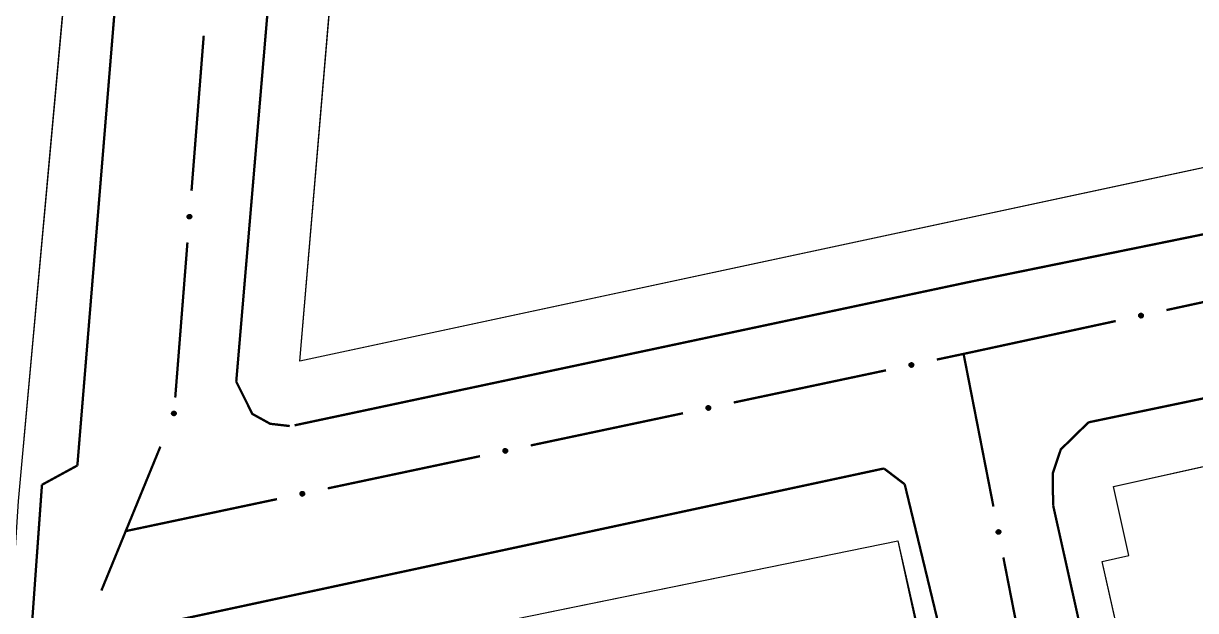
# Model space of a CAD drawing. Extents: x 199219 to 200475, y 4837288 to 4839440.
# Drawn here: x 199409.9 to 199500.3, y 4839054 to 4839099.3 of the extents above; entities that cross this region are included whole.
import ezdxf

# ---------------------------------------------------------------- set-up
doc = ezdxf.new("R2010")
doc.units = 0
doc.header["$LTSCALE"] = 3
doc.header["$MEASUREMENT"] = 0
for name, color, linetype in [('CD_MALHA_LOTES', 40, 'CONTINUOUS'), ('RU-QUADRAS', 210, 'CONTINUOUS'), ('SV-EIXO-RUA-PAV', 20, 'CONTINUOUS'), ('SV-RUA-PAVIM-S-GUIA-C-GUIA', 7, 'CONTINUOUS')]:
    doc.layers.add(name, color=color, linetype=linetype)

msp = doc.modelspace()

# ---------------------------------------------------------------- linework, layer by layer
at = {"layer": 'CD_MALHA_LOTES'}
for p, q in [((199418.93, 4839165.69), (199409.53, 4839062.42)), ((199431.24, 4839073.21), (199436.97, 4839140.56)), ((199518.74, 4839091.97), (199431.24, 4839073.21)), ((199493.98, 4839063.54), (199529.29, 4839071.45)), ((199495.17, 4839058.23), (199493.98, 4839063.54)), ((199449.79, 4839053.72), (199477.36, 4839059.36)), ((199477.36, 4839059.36), (199480.13, 4839047.3)), ((199493.12, 4839057.76), (199495.17, 4839058.23)), ((199506.96, 4838996.03), (199493.12, 4839057.76))]:
    msp.add_line(p, q, dxfattribs=at)
at = {"layer": 'RU-QUADRAS', "color": 6, "linetype": 'Continuous'}
msp.add_lwpolyline([(199418.93, 4839165.69), (199409.53, 4839062.42), (199404.52, 4838984.64), (199321.53, 4838988.11), (199321.88, 4839002.1), (199310.49, 4839002.79), (199311.49, 4839022.23), (199352.05, 4839018.55), (199355.27, 4839047.87), (199350.25, 4839048.4), (199351.32, 4839057.92), (199353.6, 4839057.72), (199354.91, 4839069.83), (199365.52, 4839068.65), (199365.94, 4839081.59), (199375.28, 4839080.57), (199376.33, 4839092.38), (199359.8, 4839093.92), (199363.35, 4839127.9)], dxfattribs=at)
for points in [[(199431.24, 4839073.21), (199436.97, 4839140.56), (199509.91, 4839136.57), (199518.74, 4839091.97)], [(199493.12, 4839057.76), (199495.17, 4839058.23), (199493.98, 4839063.54), (199529.29, 4839071.45), (199533.14, 4839070.86), (199534.68, 4839069.73), (199549.38, 4839006.03), (199546.74, 4839002.6), (199506.96, 4838996.03)], [(199412.5, 4838985.27), (199417.06, 4839047.03), (199477.36, 4839059.36), (199491.36, 4838994.49), (199490.23, 4838993.47)]]:
    msp.add_lwpolyline(points, close=True, dxfattribs=at)
at = {"layer": 'SV-EIXO-RUA-PAV', "const_width": 0.18}
for points in [[(199422.900663, 4839086.365669), (199423.841417, 4839098.328736)], [(199421.646325, 4839070.414912), (199422.587079, 4839082.37798)], [(199498.068501, 4839077.161905), (199509.797377, 4839079.698333)], [(199482.43, 4839073.78), (199494.158876, 4839076.316429)], [(199480.362873, 4839073.342478), (199482.319525, 4839073.756618)], [(199482.319525, 4839073.756618), (199482.43, 4839073.78)], [(199482.43, 4839073.78), (199484.730004, 4839062.00248)], [(199464.709655, 4839070.029358), (199476.449568, 4839072.514198)], [(199449.056436, 4839066.716239), (199460.79635, 4839069.201078)], [(199415.95221, 4839055.520463), (199420.499775, 4839066.625401)], [(199433.403218, 4839063.403119), (199445.143132, 4839065.887959)], [(199417.75, 4839060.09), (199429.489914, 4839062.57484)], [(199485.496671, 4839058.07664), (199487.796675, 4839046.299119)]]:
    msp.add_lwpolyline(points, dxfattribs=at)
at = {"layer": 'SV-EIXO-RUA-PAV'}
for points in [[(199422.622865, 4839084.237216), (199422.590576, 4839084.27395), (199422.570336, 4839084.312124), (199422.562619, 4839084.348822), (199422.564256, 4839084.383029), (199422.569872, 4839084.417836), (199422.583277, 4839084.451679), (199422.606474, 4839084.485946), (199422.643097, 4839084.518596), (199422.683565, 4839084.536759), (199422.719139, 4839084.546249), (199422.754906, 4839084.546596), (199422.788628, 4839084.540574), (199422.823322, 4839084.525488), (199422.857818, 4839084.50164), (199422.889757, 4839084.46402), (199422.909343, 4839084.426459), (199422.915875, 4839084.390768), (199422.915996, 4839084.354807), (199422.909837, 4839084.319341), (199422.896487, 4839084.286196), (199422.872414, 4839084.251506), (199422.834865, 4839084.220474), (199422.797626, 4839084.200512), (199422.762035, 4839084.193481), (199422.726629, 4839084.194159), (199422.69165, 4839084.199367), (199422.657069, 4839084.211425), (199422.622865, 4839084.237216)], [(199495.949987, 4839076.81639), (199495.975894, 4839076.857874), (199496.006642, 4839076.888229), (199496.039575, 4839076.906165), (199496.07281, 4839076.914426), (199496.107763, 4839076.919049), (199496.14403, 4839076.915934), (199496.183518, 4839076.903561), (199496.225314, 4839076.877865), (199496.254339, 4839076.844322), (199496.273651, 4839076.812976), (199496.284261, 4839076.778817), (199496.288183, 4839076.744787), (199496.283702, 4839076.707221), (199496.270772, 4839076.667327), (199496.243916, 4839076.625925), (199496.213567, 4839076.596372), (199496.181257, 4839076.57986), (199496.146848, 4839076.569411), (199496.111108, 4839076.565119), (199496.075524, 4839076.568382), (199496.03538, 4839076.581472), (199495.994868, 4839076.60852), (199495.965047, 4839076.638454), (199495.948086, 4839076.670523), (199495.938561, 4839076.70463), (199495.933499, 4839076.739631), (199495.935112, 4839076.776219), (199495.949987, 4839076.81639)], [(199478.24286, 4839073.006281), (199478.268949, 4839073.047649), (199478.299831, 4839073.077869), (199478.332842, 4839073.09566), (199478.366113, 4839073.103776), (199478.401085, 4839073.108244), (199478.437339, 4839073.10497), (199478.476772, 4839073.092424), (199478.518454, 4839073.066544), (199478.547332, 4839073.032874), (199478.566506, 4839073.001443), (199478.576966, 4839072.967238), (199478.580738, 4839072.933191), (199478.576091, 4839072.895645), (199478.562986, 4839072.855808), (199478.535949, 4839072.814524), (199478.50547, 4839072.785106), (199478.473088, 4839072.768735), (199478.438634, 4839072.758438), (199478.402875, 4839072.754304), (199478.367306, 4839072.757722), (199478.32722, 4839072.770989), (199478.286827, 4839072.798215), (199478.257138, 4839072.828279), (199478.240317, 4839072.860423), (199478.230943, 4839072.894572), (199478.226034, 4839072.929594), (199478.227808, 4839072.966175), (199478.24286, 4839073.006281)], [(199462.589642, 4839069.693161), (199462.615731, 4839069.73453), (199462.646612, 4839069.76475), (199462.679624, 4839069.782541), (199462.712895, 4839069.790656), (199462.747867, 4839069.795125), (199462.784121, 4839069.791851), (199462.823554, 4839069.779304), (199462.865236, 4839069.753425), (199462.894114, 4839069.719755), (199462.913288, 4839069.688324), (199462.923747, 4839069.654118), (199462.927519, 4839069.620071), (199462.922873, 4839069.582525), (199462.909768, 4839069.542688), (199462.882731, 4839069.501405), (199462.852252, 4839069.471986), (199462.81987, 4839069.455616), (199462.785415, 4839069.445318), (199462.749657, 4839069.441184), (199462.714088, 4839069.444603), (199462.674002, 4839069.45787), (199462.633609, 4839069.485096), (199462.60392, 4839069.51516), (199462.587099, 4839069.547303), (199462.577725, 4839069.581452), (199462.572816, 4839069.616475), (199462.57459, 4839069.653055), (199462.589642, 4839069.693161)], [(199421.428994, 4839069.055392), (199421.396705, 4839069.092126), (199421.376465, 4839069.1303), (199421.368748, 4839069.166998), (199421.370385, 4839069.201205), (199421.376001, 4839069.236012), (199421.389406, 4839069.269855), (199421.412603, 4839069.304122), (199421.449226, 4839069.336772), (199421.489694, 4839069.354935), (199421.525268, 4839069.364425), (199421.561035, 4839069.364772), (199421.594757, 4839069.35875), (199421.629451, 4839069.343664), (199421.663947, 4839069.319816), (199421.695886, 4839069.282196), (199421.715472, 4839069.244635), (199421.722004, 4839069.208943), (199421.722125, 4839069.172983), (199421.715966, 4839069.137517), (199421.702616, 4839069.104371), (199421.678543, 4839069.069682), (199421.640994, 4839069.03865), (199421.603755, 4839069.018688), (199421.568164, 4839069.011657), (199421.532758, 4839069.012334), (199421.497779, 4839069.017543), (199421.463198, 4839069.029601), (199421.428994, 4839069.055392)], [(199446.936423, 4839066.380042), (199446.962513, 4839066.421411), (199446.993394, 4839066.45163), (199447.026406, 4839066.469422), (199447.059676, 4839066.477537), (199447.094649, 4839066.482005), (199447.130903, 4839066.478731), (199447.170335, 4839066.466185), (199447.212018, 4839066.440305), (199447.240896, 4839066.406635), (199447.26007, 4839066.375204), (199447.270529, 4839066.340999), (199447.274301, 4839066.306952), (199447.269655, 4839066.269406), (199447.25655, 4839066.229569), (199447.229513, 4839066.188286), (199447.199034, 4839066.158867), (199447.166652, 4839066.142497), (199447.132197, 4839066.132199), (199447.096438, 4839066.128065), (199447.060869, 4839066.131484), (199447.020783, 4839066.14475), (199446.98039, 4839066.171976), (199446.950702, 4839066.20204), (199446.933881, 4839066.234184), (199446.924507, 4839066.268333), (199446.919598, 4839066.303356), (199446.921372, 4839066.339936), (199446.936423, 4839066.380042)], [(199431.283205, 4839063.066922), (199431.309294, 4839063.108291), (199431.340176, 4839063.138511), (199431.373188, 4839063.156302), (199431.406458, 4839063.164417), (199431.441431, 4839063.168886), (199431.477685, 4839063.165612), (199431.517117, 4839063.153065), (199431.5588, 4839063.127186), (199431.587678, 4839063.093516), (199431.606851, 4839063.062085), (199431.617311, 4839063.027879), (199431.621083, 4839062.993832), (199431.616437, 4839062.956287), (199431.603332, 4839062.91645), (199431.576294, 4839062.875166), (199431.545816, 4839062.845747), (199431.513434, 4839062.829377), (199431.478979, 4839062.819079), (199431.44322, 4839062.814945), (199431.407651, 4839062.818364), (199431.367565, 4839062.831631), (199431.327172, 4839062.858857), (199431.297483, 4839062.888921), (199431.280663, 4839062.921064), (199431.271288, 4839062.955213), (199431.26638, 4839062.990236), (199431.268154, 4839063.026816), (199431.283205, 4839063.066922)], [(199485.193838, 4839060.201675), (199485.234792, 4839060.174939), (199485.264523, 4839060.143586), (199485.281793, 4839060.110299), (199485.289384, 4839060.076905), (199485.293303, 4839060.041866), (199485.289459, 4839060.005669), (199485.276294, 4839059.966438), (199485.249763, 4839059.925168), (199485.215643, 4839059.896822), (199485.183914, 4839059.878145), (199485.149549, 4839059.868224), (199485.115447, 4839059.864988), (199485.077979, 4839059.870224), (199485.038352, 4839059.883953), (199484.997499, 4839059.911636), (199484.968563, 4839059.942574), (199484.952704, 4839059.975209), (199484.942949, 4839060.009821), (199484.939377, 4839060.045641), (199484.943355, 4839060.081151), (199484.95725, 4839060.121024), (199484.985108, 4839060.160984), (199485.015635, 4839060.190197), (199485.048039, 4839060.20651), (199485.082331, 4839060.215346), (199485.117426, 4839060.219704), (199485.153974, 4839060.217355), (199485.193838, 4839060.201675)]]:
    msp.add_lwpolyline(points, close=True, dxfattribs=at)
for points in [[(199422.570336, 4839084.312124), (199422.569872, 4839084.417836)], [(199422.578944, 4839084.295662), (199422.576864, 4839084.425855)], [(199422.590576, 4839084.27395), (199422.583277, 4839084.451679)], [(199422.60609, 4839084.25794), (199422.594716, 4839084.461407)], [(199422.622865, 4839084.237216), (199422.606474, 4839084.485946)], [(199422.641826, 4839084.225018), (199422.626385, 4839084.49861)], [(199422.657069, 4839084.211425), (199422.643097, 4839084.518596)], [(199422.674871, 4839084.2101), (199422.662532, 4839084.523142)], [(199422.69165, 4839084.199367), (199422.683565, 4839084.536759)], [(199422.708344, 4839084.200624), (199422.699184, 4839084.536685)], [(199422.726629, 4839084.194159), (199422.719139, 4839084.546249)], [(199422.744966, 4839084.196376), (199422.739489, 4839084.544465)], [(199422.762035, 4839084.193481), (199422.754906, 4839084.546596)], [(199422.780869, 4839084.200396), (199422.77203, 4839084.540537)], [(199422.797626, 4839084.200512), (199422.788628, 4839084.540574)], [(199422.817414, 4839084.212578), (199422.80665, 4839084.528234)], [(199422.834865, 4839084.220474), (199422.823322, 4839084.525488)], [(199422.852415, 4839084.239938), (199422.840841, 4839084.510489)], [(199422.872414, 4839084.251506), (199422.857818, 4839084.50164)], [(199422.88251, 4839084.274527), (199422.873643, 4839084.47506)], [(199422.896487, 4839084.286196), (199422.889757, 4839084.46402)], [(199422.902869, 4839084.307145), (199422.899535, 4839084.438805)], [(199422.909837, 4839084.319341), (199422.909343, 4839084.426459)], [(199495.933499, 4839076.739631), (199496.254339, 4839076.844322)], [(199495.935112, 4839076.776219), (199496.225314, 4839076.877865)], [(199495.938561, 4839076.70463), (199496.273651, 4839076.812976)], [(199495.938958, 4839076.758786), (199496.235253, 4839076.860555)], [(199495.9395, 4839076.724002), (199496.258756, 4839076.82934)], [(199495.943751, 4839076.794725), (199496.201369, 4839076.888129)], [(199495.945954, 4839076.687704), (199496.27779, 4839076.792971)], [(199495.948086, 4839076.670523), (199496.284261, 4839076.778817)], [(199495.949987, 4839076.81639), (199496.183518, 4839076.903561)], [(199495.960121, 4839076.65447), (199496.283378, 4839076.760674)], [(199495.965017, 4839076.838413), (199496.156635, 4839076.907773)], [(199495.965047, 4839076.638454), (199496.288183, 4839076.744787)], [(199495.975894, 4839076.857874), (199496.14403, 4839076.915934)], [(199495.982291, 4839076.622967), (199496.281541, 4839076.723979)], [(199495.993347, 4839076.875253), (199496.117452, 4839076.914656)], [(199495.994868, 4839076.60852), (199496.283702, 4839076.707221)], [(199496.006642, 4839076.888229), (199496.107763, 4839076.919049)], [(199496.018554, 4839076.597303), (199496.274369, 4839076.68613)], [(199496.03538, 4839076.581472), (199496.270772, 4839076.667327)], [(199496.060332, 4839076.578417), (199496.24986, 4839076.644532)], [(199496.075524, 4839076.568382), (199496.243916, 4839076.625925)], [(199496.097424, 4839076.568289), (199496.222574, 4839076.609314)], [(199496.111108, 4839076.565119), (199496.213567, 4839076.596372)], [(199478.226034, 4839072.929594), (199478.547332, 4839073.032874)], [(199478.227808, 4839072.966175), (199478.518454, 4839073.066544)], [(199478.230943, 4839072.894572), (199478.566506, 4839073.001443)], [(199478.231578, 4839072.948726), (199478.528317, 4839073.049191)], [(199478.231967, 4839072.913939), (199478.551683, 4839073.017873)], [(199478.236529, 4839072.984642), (199478.494555, 4839073.076914)], [(199478.238261, 4839072.877613), (199478.570557, 4839072.98142)], [(199478.240317, 4839072.860423), (199478.576966, 4839072.967238)], [(199478.24286, 4839073.006281), (199478.476772, 4839073.092424)], [(199478.252282, 4839072.844317), (199478.576003, 4839072.949099)], [(199478.257138, 4839072.828279), (199478.580738, 4839072.933191)], [(199478.257986, 4839073.028237), (199478.449908, 4839073.096754)], [(199478.268949, 4839073.047649), (199478.437339, 4839073.10497)], [(199478.274313, 4839072.812717), (199478.574005, 4839072.912412)], [(199478.286479, 4839073.064952), (199478.410756, 4839073.103809)], [(199478.286827, 4839072.798215), (199478.576091, 4839072.895645)], [(199478.299831, 4839073.077869), (199478.401085, 4839073.108244)], [(199478.310463, 4839072.786894), (199478.566667, 4839072.874595)], [(199478.32722, 4839072.770989), (199478.562986, 4839072.855808)], [(199478.352158, 4839072.767824), (199478.541974, 4839072.833105)], [(199478.367306, 4839072.757722), (199478.535949, 4839072.814524)], [(199478.389205, 4839072.757533), (199478.514534, 4839072.798008)], [(199478.402875, 4839072.754304), (199478.50547, 4839072.785106)], [(199462.57459, 4839069.653055), (199462.865236, 4839069.753425)], [(199462.57836, 4839069.635606), (199462.875099, 4839069.736072)], [(199462.583311, 4839069.671523), (199462.841336, 4839069.763794)], [(199462.589642, 4839069.693161), (199462.823554, 4839069.779304)], [(199462.604768, 4839069.715118), (199462.796689, 4839069.783634)], [(199462.615731, 4839069.73453), (199462.784121, 4839069.791851)], [(199462.633261, 4839069.751833), (199462.757538, 4839069.79069)], [(199462.646612, 4839069.76475), (199462.747867, 4839069.795125)], [(199421.376465, 4839069.1303), (199421.376001, 4839069.236012)], [(199421.385073, 4839069.113838), (199421.382993, 4839069.244031)], [(199421.396705, 4839069.092126), (199421.389406, 4839069.269855)], [(199421.412219, 4839069.076116), (199421.400845, 4839069.279583)], [(199421.428994, 4839069.055392), (199421.412603, 4839069.304122)], [(199421.447955, 4839069.043193), (199421.432514, 4839069.316786)], [(199421.463198, 4839069.029601), (199421.449226, 4839069.336772)], [(199421.481, 4839069.028276), (199421.468661, 4839069.341318)], [(199421.497779, 4839069.017543), (199421.489694, 4839069.354935)], [(199421.514473, 4839069.0188), (199421.505313, 4839069.354861)], [(199421.532758, 4839069.012334), (199421.525268, 4839069.364425)], [(199421.551095, 4839069.014552), (199421.545618, 4839069.362641)], [(199421.568164, 4839069.011657), (199421.561035, 4839069.364772)], [(199421.586998, 4839069.018572), (199421.578159, 4839069.358713)], [(199421.603755, 4839069.018688), (199421.594757, 4839069.35875)], [(199421.623543, 4839069.030754), (199421.612779, 4839069.34641)], [(199421.640994, 4839069.03865), (199421.629451, 4839069.343664)], [(199421.658544, 4839069.058114), (199421.64697, 4839069.328665)], [(199421.678543, 4839069.069682), (199421.663947, 4839069.319816)], [(199421.688639, 4839069.092703), (199421.679771, 4839069.293236)], [(199421.702616, 4839069.104371), (199421.695886, 4839069.282196)], [(199421.708998, 4839069.125321), (199421.705664, 4839069.256981)], [(199421.715966, 4839069.137517), (199421.715472, 4839069.244635)], [(199462.572816, 4839069.616475), (199462.894114, 4839069.719755)], [(199462.577725, 4839069.581452), (199462.913288, 4839069.688324)], [(199462.578749, 4839069.60082), (199462.898465, 4839069.704754)], [(199462.585043, 4839069.564494), (199462.917338, 4839069.6683)], [(199462.587099, 4839069.547303), (199462.923747, 4839069.654118)], [(199462.599064, 4839069.531198), (199462.922785, 4839069.635979)], [(199462.60392, 4839069.51516), (199462.927519, 4839069.620071)], [(199462.621095, 4839069.499597), (199462.920786, 4839069.599293)], [(199462.633609, 4839069.485096), (199462.922873, 4839069.582525)], [(199462.657245, 4839069.473775), (199462.913448, 4839069.561476)], [(199462.674002, 4839069.45787), (199462.909768, 4839069.542688)], [(199462.698939, 4839069.454704), (199462.888756, 4839069.519986)], [(199462.714088, 4839069.444603), (199462.882731, 4839069.501405)], [(199462.735986, 4839069.444414), (199462.861316, 4839069.484888)], [(199462.749657, 4839069.441184), (199462.852252, 4839069.471986)], [(199446.919598, 4839066.303356), (199447.240896, 4839066.406635)], [(199446.921372, 4839066.339936), (199447.212018, 4839066.440305)], [(199446.924507, 4839066.268333), (199447.26007, 4839066.375204)], [(199446.925142, 4839066.322487), (199447.221881, 4839066.422952)], [(199446.925531, 4839066.2877), (199447.245247, 4839066.391634)], [(199446.930092, 4839066.358403), (199447.188118, 4839066.450675)], [(199446.931825, 4839066.251374), (199447.26412, 4839066.355181)], [(199446.933881, 4839066.234184), (199447.270529, 4839066.340999)], [(199446.936423, 4839066.380042), (199447.170335, 4839066.466185)], [(199446.945846, 4839066.218078), (199447.269567, 4839066.32286)], [(199446.950702, 4839066.20204), (199447.274301, 4839066.306952)], [(199446.95155, 4839066.401998), (199447.143471, 4839066.470515)], [(199446.962513, 4839066.421411), (199447.130903, 4839066.478731)], [(199446.967877, 4839066.186478), (199447.267568, 4839066.286173)], [(199446.980042, 4839066.438713), (199447.104319, 4839066.47757)], [(199446.98039, 4839066.171976), (199447.269655, 4839066.269406)], [(199446.993394, 4839066.45163), (199447.094649, 4839066.482005)], [(199447.004027, 4839066.160655), (199447.26023, 4839066.248357)], [(199447.020783, 4839066.14475), (199447.25655, 4839066.229569)], [(199447.045721, 4839066.141585), (199447.235538, 4839066.206867)], [(199447.060869, 4839066.131484), (199447.229513, 4839066.188286)], [(199447.082768, 4839066.131295), (199447.208098, 4839066.171769)], [(199447.096438, 4839066.128065), (199447.199034, 4839066.158867)], [(199431.26638, 4839062.990236), (199431.587678, 4839063.093516)], [(199431.268154, 4839063.026816), (199431.5588, 4839063.127186)], [(199431.271288, 4839062.955213), (199431.606851, 4839063.062085)], [(199431.271924, 4839063.009367), (199431.568663, 4839063.109833)], [(199431.272313, 4839062.974581), (199431.592029, 4839063.078515)], [(199431.276874, 4839063.045284), (199431.5349, 4839063.137555)], [(199431.278607, 4839062.938255), (199431.610902, 4839063.042062)], [(199431.280663, 4839062.921064), (199431.617311, 4839063.027879)], [(199431.283205, 4839063.066922), (199431.517117, 4839063.153065)], [(199431.292628, 4839062.904959), (199431.616348, 4839063.00974)], [(199431.297483, 4839062.888921), (199431.621083, 4839062.993832)], [(199431.298332, 4839063.088879), (199431.490253, 4839063.157395)], [(199431.309294, 4839063.108291), (199431.477685, 4839063.165612)], [(199431.314658, 4839062.873358), (199431.61435, 4839062.973054)], [(199431.326824, 4839063.125594), (199431.451101, 4839063.164451)], [(199431.327172, 4839062.858857), (199431.616437, 4839062.956287)], [(199431.340176, 4839063.138511), (199431.441431, 4839063.168886)], [(199431.350808, 4839062.847536), (199431.607012, 4839062.935237)], [(199431.367565, 4839062.831631), (199431.603332, 4839062.91645)], [(199431.392503, 4839062.828466), (199431.58232, 4839062.893747)], [(199431.407651, 4839062.818364), (199431.576294, 4839062.875166)], [(199431.42955, 4839062.818175), (199431.554879, 4839062.85865)], [(199431.44322, 4839062.814945), (199431.545816, 4839062.845747)], [(199484.939377, 4839060.045641), (199484.968563, 4839059.942574)], [(199484.942822, 4839060.059258), (199484.981321, 4839059.933308)], [(199484.943355, 4839060.081151), (199484.997499, 4839059.911636)], [(199484.953693, 4839060.096139), (199485.015983, 4839059.90532)], [(199484.95725, 4839060.121024), (199485.038352, 4839059.883953)], [(199484.973416, 4839060.137529), (199485.05708, 4839059.879978)], [(199484.985108, 4839060.160984), (199485.077979, 4839059.870224)], [(199484.999804, 4839060.173268), (199485.094777, 4839059.872047)], [(199485.015635, 4839060.190197), (199485.115447, 4839059.864988)], [(199485.031747, 4839060.1948), (199485.131427, 4839059.869472)], [(199485.048039, 4839060.20651), (199485.149549, 4839059.868224)], [(199485.065259, 4839060.208296), (199485.16383, 4839059.874409)], [(199485.082331, 4839060.215346), (199485.183914, 4839059.878145)], [(199485.10168, 4839060.214018), (199485.200575, 4839059.892708)], [(199485.117426, 4839060.219704), (199485.215643, 4839059.896822)], [(199485.136468, 4839060.21386), (199485.232257, 4839059.915578)], [(199485.153974, 4839060.217355), (199485.249763, 4839059.925168)], [(199485.172302, 4839060.208345), (199485.260507, 4839059.948901)], [(199485.193838, 4839060.201675), (199485.276294, 4839059.966438)], [(199485.215554, 4839060.186205), (199485.281046, 4839059.993231)], [(199485.234792, 4839060.174939), (199485.289459, 4839060.005669)], [(199485.251817, 4839060.157139), (199485.288716, 4839060.032267)], [(199485.264523, 4839060.143586), (199485.293303, 4839060.041866)]]:
    msp.add_lwpolyline(points, dxfattribs=at)
at = {"layer": 'SV-RUA-PAVIM-S-GUIA-C-GUIA', "const_width": 0.18}
for points in [[(199421.52, 4839155.8), (199414.1, 4839065.17)], [(199432.19, 4839140.66), (199426.35, 4839071.64)], [(199482.86, 4839079.33), (199518.93, 4839086.68)], [(199430.85, 4839068.27), (199482.86, 4839079.33)], [(199533.152843, 4839077.067633), (199492.06, 4839068.5)], [(199426.35, 4839071.64), (199427.59, 4839069.15), (199428.967454, 4839068.388169), (199430.477241, 4839068.212932)], [(199492.06, 4839068.5), (199489.920332, 4839066.405922), (199489.309217, 4839064.57235), (199489.33, 4839062.11)], [(199414.1, 4839065.17), (199411.37, 4839063.68)], [(199476.29, 4839064.94), (199416.96, 4839052.2)], [(199477.89, 4839063.72), (199476.29, 4839064.94)], [(199411.37, 4839063.68), (199405.69, 4838984.22)], [(199480.79, 4839051.7), (199477.89, 4839063.72)], [(199489.33, 4839062.11), (199504.18, 4838995.41)]]:
    msp.add_lwpolyline(points, dxfattribs=at)

doc.saveas('drawing.dxf')
